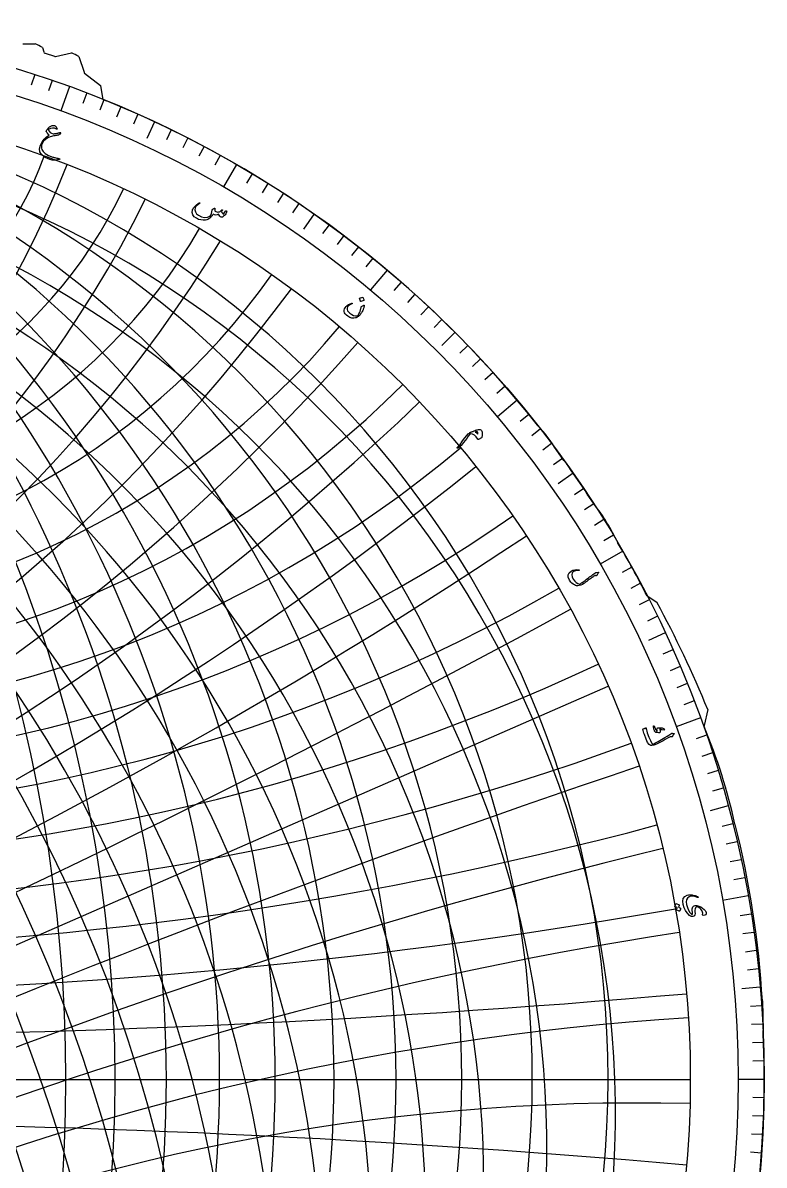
# Model space of a CAD drawing. Header units: millimetres. Extents: x -92 to 93, y -93 to 102.
# Drawn here: x 27.5 to 92.5, y -7.5 to 92.5 of the extents above; entities that cross this region are included whole.
import ezdxf

# ---------------------------------------------------------------- set-up
doc = ezdxf.new("R2010")
doc.units = ezdxf.units.MM
for name, color, linetype in [('CUT_OUTER', 1, 'Continuous'), ('ENGRAVE', 7, 'Continuous'), ('ENGRAVE_FINE', 8, 'Continuous'), ('TEXT', 5, 'Continuous')]:
    doc.layers.add(name, color=color, linetype=linetype)

msp = doc.modelspace()

# ---------------------------------------------------------------- linework, layer by layer
at = {"layer": 'CUT_OUTER'}
for points in [[(27.54, 90.67), (28.62, 90.67), (28.62, 90.67)], [(29.26, 90.35), (29.26, 90.35), (29.39, 89.95)], [(29.49, 89.85), (30.33, 89.57)], [(30.41, 89.56), (31.8, 89.87), (31.81, 89.87)], [(32.44, 89.56), (32.44, 89.55), (32.91, 88.17)], [(32.96, 88.09), (34.35, 87.01), (34.35, 87.01), (34.35, 87), (34.51, 85.94)], [(34.55, 85.86), (34.64, 85.77), (34.87, 85.67)], [(82.24, 42.34), (83.1, 41.77), (83.1, 41.77)], [(87.56, 32.37), (87.56, 32.37), (87.25, 30.98)], [(92.34, 6.88), (92.4, 4.26)]]:
    msp.add_lwpolyline(points, dxfattribs=at)
for centre, radius, start, end in [((25.52, 83.69), 7.64, 60.7262, 66.0745), ((29.53, 89.99), 0.15, 198.4349, 251.5484), ((30.38, 89.71), 0.15, 251.5484, 282.5484), ((28.88, 83.24), 7.25, 60.5554, 66.1812), ((33.05, 88.21), 0.15, 198.446, 232.1378), ((34.66, 85.96), 0.15, 188.1168, 225.0555), ((0, 0), 92.5, 38.2466, 67.8519), ((63.87, 48.81), 12.18, 30.8899, 43.9021), ((0.32, 0.22), 92.11, 32.9718, 36.5434), ((63.82, 39.51), 17.53, 25.319, 38.207), ((0.66, 0.37), 91.74, 27.2239, 30.5538), ((-1.67, -4.22), 96.44, 22.2979, 28.4813), ((87.4, 30.94), 0.15, 167.4868, 199.532), ((38.66, 10.9), 52.54, 12.5637, 22.3654), ((11.45, 2.28), 81.02, 3.2507, 14.3254), ((0, 0), 92.5, 173.918, 358.2423), ((0.33, 0), 92.17, 358.2377, 2.6528)]:
    msp.add_arc(centre, radius, start, end, dxfattribs=at)
at = {"layer": 'ENGRAVE'}
for points in [[(31.64, 86.92), (30.86, 84.79)], [(39.09, 83.83), (38.41, 82.37)], [(46.25, 80.11), (45.12, 78.14)], [(53.06, 75.77), (52.13, 74.45)], [(59.46, 70.86), (58, 69.12)], [(65.41, 65.41), (64.26, 64.26)], [(70.86, 59.46), (69.12, 58)], [(75.77, 53.06), (74.45, 52.13)], [(80.11, 46.25), (78.14, 45.12)], [(83.83, 39.09), (82.37, 38.41)], [(-78.84, -34.42), (78.84, 34.42)], [(86.92, 31.64), (84.79, 30.86)], [(89.35, 23.94), (87.78, 23.52)], [(91.09, 16.06), (88.86, 15.67)], [(92.15, 8.06), (90.54, 7.92)], [(-86.03, 0), (86.03, 0)], [(-86.03, 0), (86.03, 0)], [(92.5, 0), (90.23, 0)]]:
    msp.add_lwpolyline(points, dxfattribs=at)
for radius in [92.5, 90.23, 86.03, 86.03]:
    msp.add_circle((0, 0), radius, dxfattribs=at)
for centre, radius, start, end in [((-102.52, 0), 133.83, 320, 40), ((-72.18, 0), 112.3, 310, 50), ((-49.67, 0), 99.33, 300, 60), ((-31.31, 0), 91.55, 290, 70), ((-15.17, 0), 87.35, 280, 80), ((0, 91.55), 31.31, 200, 340), ((0, 99.33), 49.67, 210, 330), ((0, 112.3), 72.18, 220, 320), ((0, 133.83), 102.52, 230, 310), ((0, 172.05), 149, 240, 300), ((0, 251.52), 236.35, 250, 290), ((0, 495.4), 487.87, 260, 280)]:
    msp.add_arc(centre, radius, start, end, dxfattribs=at)
at = {"layer": 'ENGRAVE_FINE'}
for points in [[(28.58, 87.97), (28.28, 87.05)], [(30.12, 87.46), (29.8, 86.54)], [(33.15, 86.36), (32.8, 85.45)], [(34.65, 85.76), (34.29, 84.86)], [(36.14, 85.15), (35.76, 84.25)], [(37.62, 84.5), (37.23, 83.62)], [(40.55, 83.14), (40.12, 82.27)], [(41.99, 82.42), (41.55, 81.55)], [(43.43, 81.67), (42.97, 80.82)], [(44.84, 80.9), (44.37, 80.05)], [(47.64, 79.29), (47.14, 78.46)], [(49.02, 78.44), (48.5, 77.62)], [(50.38, 77.58), (49.85, 76.76)], [(51.73, 76.69), (51.18, 75.88)], [(54.37, 74.83), (53.8, 74.05)], [(55.67, 73.87), (55.08, 73.1)], [(56.95, 72.89), (56.35, 72.13)], [(58.21, 71.89), (57.6, 71.13)], [(60.69, 69.81), (60.05, 69.08)], [(61.89, 68.74), (61.24, 68.02)], [(63.08, 67.65), (62.42, 66.94)], [(64.26, 66.54), (63.58, 65.84)], [(66.54, 64.26), (65.84, 63.58)], [(67.65, 63.08), (66.94, 62.42)], [(68.74, 61.89), (68.02, 61.24)], [(69.81, 60.69), (69.08, 60.05)], [(71.89, 58.21), (71.13, 57.6)], [(72.89, 56.95), (72.13, 56.35)], [(73.87, 55.67), (73.1, 55.08)], [(74.83, 54.37), (74.05, 53.8)], [(76.69, 51.73), (75.88, 51.18)], [(77.58, 50.38), (76.76, 49.85)], [(78.44, 49.02), (77.62, 48.5)], [(79.29, 47.64), (78.46, 47.14)], [(80.9, 44.84), (80.05, 44.37)], [(81.67, 43.43), (80.82, 42.97)], [(82.42, 41.99), (81.55, 41.55)], [(83.14, 40.55), (82.27, 40.12)], [(84.5, 37.62), (83.62, 37.23)], [(85.15, 36.14), (84.25, 35.76)], [(-78.84, -34.42), (78.84, 34.42)], [(85.76, 34.65), (84.86, 34.29)], [(86.36, 33.15), (85.45, 32.8)], [(87.46, 30.12), (86.54, 29.8)], [(87.97, 28.58), (87.05, 28.28)], [(88.46, 27.04), (87.53, 26.76)], [(88.92, 25.5), (87.98, 25.23)], [(89.75, 22.38), (88.81, 22.14)], [(90.13, 20.81), (89.18, 20.59)], [(90.48, 19.23), (89.53, 19.03)], [(90.8, 17.65), (89.85, 17.46)], [(91.36, 14.47), (90.4, 14.32)], [(91.6, 12.87), (90.64, 12.74)], [(91.81, 11.27), (90.85, 11.15)], [(91.99, 9.67), (91.03, 9.57)], [(92.27, 6.45), (91.31, 6.38)], [(92.37, 4.84), (91.4, 4.79)], [(92.44, 3.23), (91.47, 3.19)], [(92.49, 1.61), (91.51, 1.6)], [(92.49, -1.61), (91.51, -1.6)], [(92.44, -3.23), (91.47, -3.19)], [(92.37, -4.84), (91.4, -4.79)], [(92.27, -6.45), (91.31, -6.38)]]:
    msp.add_lwpolyline(points, dxfattribs=at)
for centre, radius, start, end in [((-86.03, 0), 121.66, 315, 45), ((-60.24, 0), 105.02, 305, 55), ((-40.11, 0), 94.92, 295, 65), ((-23.05, 0), 89.06, 285, 75), ((-7.53, 0), 86.35, 275, 85), ((-6.9, -3.01), 86.35, 298.5833, 108.5833), ((-13.9, -6.07), 87.35, 303.5833, 103.5833), ((-48.67, 111.5), 86.03, 248.5833, 338.5833), ((-21.13, -9.22), 89.06, 308.5833, 98.5833), ((-28.7, -12.53), 91.55, 313.5833, 93.5833), ((6.9, 3.01), 86.35, 118.5833, 288.5833), ((13.9, 6.07), 87.35, 123.5833, 283.5833), ((21.13, 9.22), 89.06, 128.5833, 278.5833), ((28.7, 12.53), 91.55, 133.5833, 273.5833), ((36.76, 16.05), 94.92, 138.5833, 268.5833), ((45.52, 19.87), 99.33, 143.5833, 263.5833), ((55.2, 24.1), 105.02, 148.5833, 258.5833), ((66.15, 28.88), 112.3, 153.5833, 253.5833), ((78.84, 34.42), 121.66, 158.5833, 248.5833), ((93.96, 41.02), 133.83, 163.5833, 243.5833), ((112.6, 49.15), 149.98, 168.5833, 238.5833), ((136.56, 59.61), 172.05, 173.5833, 233.5833), ((169.07, 73.81), 203.55, 178.5833, 228.5833), ((216.61, 94.56), 251.52, 183.5833, 223.5833), ((294.24, 128.45), 332.38, 188.5833, 218.5833), ((447.12, 195.19), 495.4, 193.5833, 213.5833), ((901.15, 393.39), 987.03, 198.58333, 208.58333), ((-901.15, -393.39), 987.03, 18.58333, 28.58333), ((-447.12, -195.19), 495.4, 13.5833, 33.5833), ((-294.24, -128.45), 332.38, 8.5833, 38.5833), ((-216.61, -94.56), 251.52, 3.5833, 43.5833), ((-169.07, -73.81), 203.55, 358.5833, 48.5833), ((-136.56, -59.61), 172.05, 353.5833, 53.5833), ((-112.6, -49.15), 149.98, 348.5833, 58.5833), ((-93.96, -41.02), 133.83, 343.5833, 63.5833), ((-78.84, -34.42), 121.66, 338.5833, 68.5833), ((-66.15, -28.88), 112.3, 333.5833, 73.5833), ((-55.2, -24.1), 105.02, 328.5833, 78.5833), ((-45.52, -19.87), 99.33, 323.5833, 83.5833), ((-36.76, -16.05), 94.92, 318.5833, 88.5833), ((-53.54, 122.65), 102.52, 253.5833, 333.5833), ((0, 94.92), 40.11, 205, 335), ((-60, 137.45), 122.86, 258.5833, 328.5833), ((0, 105.02), 60.24, 215, 325), ((-68.83, 157.68), 149, 263.5833, 323.5833), ((-81.44, 186.55), 184.48, 268.5833, 318.5833), ((0, 121.66), 86.02, 225, 315), ((-100.63, 230.51), 236.35, 273.5833, 313.5833), ((-132.98, 304.61), 321.05, 278.5833, 308.5833), ((0, 149.98), 122.86, 235, 305), ((-198.2, 454.02), 487.87, 283.5833, 303.5833), ((-394.89, 904.59), 983.27, 288.58333, 298.58333), ((0, 203.55), 184.48, 245, 295), ((394.89, -904.59), 983.27, 108.58333, 118.58333), ((0, 332.38), 321.05, 255, 285), ((198.2, -454.02), 487.87, 103.5833, 123.5833), ((132.98, -304.61), 321.05, 98.5833, 128.5833), ((0, 987.03), 983.27, 265, 275), ((100.63, -230.51), 236.35, 93.5833, 133.5833), ((81.44, -186.55), 184.48, 88.5833, 138.5833), ((0, -987.03), 983.27, 85, 95)]:
    msp.add_arc(centre, radius, start, end, dxfattribs=at)
at = {"layer": 'TEXT'}
for points in [[(30.22, 83.52), (30.27, 83.52), (30.32, 83.5), (30.37, 83.47), (30.42, 83.42), (30.45, 83.39), (30.47, 83.36), (30.48, 83.33), (30.5, 83.31), (30.51, 83.28), (30.53, 83.26), (30.53, 83.23), (30.54, 83.21), (30.54, 83.19), (30.54, 83.18), (30.52, 83.18), (30.49, 83.19), (30.32, 83.27), (30.14, 83.29), (29.96, 83.26), (29.77, 83.17), (29.76, 83.16), (29.76, 83.15), (29.76, 83.14), (29.76, 83.13), (29.84, 83.01), (29.94, 82.91), (30.06, 82.84), (30.19, 82.79), (30.22, 82.79), (30.25, 82.79), (30.3, 82.79), (30.35, 82.8), (30.45, 82.82), (30.54, 82.84), (30.62, 82.85), (30.68, 82.87), (30.74, 82.88), (30.78, 82.89), (30.81, 82.89), (30.83, 82.89), (30.85, 82.89), (30.86, 82.88), (30.86, 82.86), (30.84, 82.83), (30.77, 82.76), (30.72, 82.71), (30.68, 82.68), (30.66, 82.67), (30.59, 82.66), (30.51, 82.65), (30.43, 82.64), (30.34, 82.62), (30.25, 82.6), (30.15, 82.58), (30.05, 82.55), (29.94, 82.52), (29.72, 82.43), (29.52, 82.3), (29.36, 82.13), (29.23, 81.91), (29.19, 81.79), (29.17, 81.67), (29.17, 81.54), (29.2, 81.42), (29.31, 81.23), (29.5, 81.06), (29.79, 80.9), (30.17, 80.75), (30.23, 80.73), (30.29, 80.72), (30.36, 80.7), (30.43, 80.68), (30.51, 80.66), (30.6, 80.64), (30.69, 80.62), (30.78, 80.6), (30.8, 80.6), (30.81, 80.59), (30.82, 80.59), (30.82, 80.58), (30.79, 80.56), (30.72, 80.53), (30.59, 80.51), (30.42, 80.49), (30.32, 80.48), (30.23, 80.48), (30.16, 80.48), (30.1, 80.49), (29.9, 80.55), (29.71, 80.62), (29.55, 80.69), (29.42, 80.77), (29.18, 80.97), (29.04, 81.21), (29.01, 81.48), (29.09, 81.79), (29.23, 82.08), (29.41, 82.33), (29.61, 82.52), (29.85, 82.66), (29.76, 82.75), (29.69, 82.83), (29.64, 82.9), (29.61, 82.97), (29.6, 82.99), (29.6, 83.02), (29.61, 83.04), (29.62, 83.07), (29.65, 83.13), (29.69, 83.19), (29.73, 83.25), (29.78, 83.3), (29.89, 83.39), (30, 83.46), (30.11, 83.5), (30.22, 83.52)], [(45.34, 76.03), (45.35, 76.04), (45.36, 76.04), (45.37, 76.04), (45.38, 76.04), (45.39, 76.03), (45.4, 76.02), (45.41, 76.01), (45.41, 76), (45.4, 75.95), (45.39, 75.91), (45.36, 75.85), (45.33, 75.79), (45.27, 75.7), (45.2, 75.62), (45.12, 75.56), (45.03, 75.5), (45, 75.49), (44.98, 75.48), (44.96, 75.48), (44.93, 75.49), (44.87, 75.52), (44.8, 75.58), (44.74, 75.65), (44.69, 75.74), (44.56, 75.69), (44.45, 75.67), (44.33, 75.69), (44.23, 75.76), (44.19, 75.7), (44.16, 75.65), (44.12, 75.6), (44.08, 75.56), (44.04, 75.51), (44, 75.47), (43.97, 75.43), (43.93, 75.4), (43.85, 75.34), (43.76, 75.29), (43.67, 75.25), (43.56, 75.23), (43.35, 75.22), (43.14, 75.24), (42.94, 75.29), (42.75, 75.39), (42.56, 75.53), (42.44, 75.7), (42.39, 75.89), (42.4, 76.1), (42.42, 76.16), (42.46, 76.23), (42.51, 76.31), (42.58, 76.4), (42.67, 76.48), (42.76, 76.57), (42.87, 76.65), (42.99, 76.74), (43, 76.74), (43.01, 76.74), (43.02, 76.74), (43.02, 76.74), (43.03, 76.73), (43.04, 76.73), (43.04, 76.72), (43.04, 76.71), (43.04, 76.71), (43.04, 76.7), (43.03, 76.69), (43.03, 76.68), (42.87, 76.57), (42.75, 76.47), (42.68, 76.39), (42.64, 76.31), (42.62, 76.12), (42.67, 75.95), (42.77, 75.79), (42.94, 75.66), (43.21, 75.53), (43.47, 75.47), (43.71, 75.48), (43.95, 75.57), (44.01, 75.67), (44.06, 75.8), (44.09, 75.94), (44.12, 76.1), (44.12, 76.11), (44.12, 76.13), (44.13, 76.14), (44.13, 76.15), (44.17, 76.17), (44.2, 76.19), (44.22, 76.21), (44.25, 76.22), (44.28, 76.24), (44.3, 76.25), (44.32, 76.26), (44.34, 76.27), (44.35, 76.28), (44.35, 76.28), (44.36, 76.27), (44.36, 76.26), (44.37, 76.26), (44.37, 76.25), (44.37, 76.24), (44.37, 76.22), (44.37, 76.21), (44.37, 76.19), (44.37, 76.17), (44.37, 76.14), (44.37, 76.09), (44.38, 76.06), (44.38, 76.03), (44.39, 76.02), (44.46, 75.97), (44.54, 75.95), (44.62, 75.93), (44.72, 75.94), (44.77, 75.96), (44.82, 75.99), (44.89, 76.05), (44.97, 76.13), (44.98, 76.14), (44.98, 76.14), (44.99, 76.14), (45.01, 76.14), (45.02, 76.14), (45.02, 76.14), (45.03, 76.13), (45.04, 76.13), (45.04, 76.1), (45.02, 76.07), (44.99, 76.02), (44.95, 75.97), (44.98, 75.9), (45.03, 75.85), (45.08, 75.8), (45.15, 75.76), (45.16, 75.78), (45.17, 75.8), (45.17, 75.81), (45.17, 75.83), (45.17, 75.84), (45.17, 75.85), (45.17, 75.86), (45.18, 75.86)], [(57.32, 68.47), (57.32, 68.47), (57.33, 68.47), (57.34, 68.47), (57.34, 68.46), (57.37, 68.4), (57.4, 68.34), (57.42, 68.28), (57.43, 68.21), (57.43, 68.21), (57.43, 68.2), (57.42, 68.2), (57.42, 68.19), (57.15, 68.11), (57.14, 68.11), (57.13, 68.11), (57.13, 68.12), (57.13, 68.13), (57.12, 68.14), (57.12, 68.16), (57.11, 68.18), (57.1, 68.21), (57.09, 68.24), (57.08, 68.28), (57.06, 68.33), (57.04, 68.38), (57.04, 68.39), (57.04, 68.39), (57.05, 68.39), (57.05, 68.4)], [(57.46, 67.73), (57.45, 67.68), (57.43, 67.62), (57.42, 67.56), (57.39, 67.5), (57.37, 67.43), (57.35, 67.37), (57.32, 67.31), (57.28, 67.24), (57.25, 67.17), (57.21, 67.11), (57.17, 67.05), (57.13, 67), (57.09, 66.94), (57.04, 66.89), (56.99, 66.84), (56.94, 66.8), (56.88, 66.75), (56.82, 66.71), (56.76, 66.68), (56.7, 66.66), (56.54, 66.63), (56.37, 66.65), (56.19, 66.71), (56.01, 66.82), (55.89, 66.91), (55.8, 67.01), (55.74, 67.12), (55.71, 67.23), (55.71, 67.34), (55.74, 67.45), (55.79, 67.56), (55.87, 67.67), (55.97, 67.76), (56.09, 67.84), (56.22, 67.9), (56.36, 67.95), (56.37, 67.95), (56.39, 67.95), (56.4, 67.94), (56.4, 67.93), (56.41, 67.92), (56.4, 67.91), (56.38, 67.9), (56.36, 67.89), (56.2, 67.82), (56.08, 67.73), (56, 67.64), (55.97, 67.53), (55.97, 67.41), (56, 67.3), (56.08, 67.19), (56.2, 67.07), (56.36, 66.96), (56.53, 66.89), (56.7, 66.85), (56.88, 66.86), (56.88, 66.86), (56.89, 66.86), (56.89, 66.87), (56.9, 66.87), (56.95, 66.94), (56.99, 67.02), (57.04, 67.11), (57.09, 67.23), (57.11, 67.29), (57.12, 67.35), (57.14, 67.4), (57.15, 67.45), (57.17, 67.49), (57.18, 67.54), (57.18, 67.57), (57.19, 67.61), (57.19, 67.63), (57.19, 67.64), (57.2, 67.65), (57.21, 67.66), (57.43, 67.77), (57.45, 67.78), (57.46, 67.77), (57.46, 67.76), (57.46, 67.73)], [(67, 56.72), (67.04, 56.74), (67.09, 56.77), (67.13, 56.79), (67.18, 56.81), (67.22, 56.83), (67.27, 56.85), (67.32, 56.87), (67.37, 56.88), (67.46, 56.9), (67.54, 56.9), (67.61, 56.9), (67.66, 56.87), (67.72, 56.82), (67.77, 56.75), (67.79, 56.65), (67.8, 56.52), (67.8, 56.48), (67.8, 56.45), (67.79, 56.41), (67.79, 56.37), (67.79, 56.34), (67.78, 56.3), (67.77, 56.26), (67.77, 56.23), (67.76, 56.21), (67.75, 56.19), (67.74, 56.18), (67.73, 56.17), (67.68, 56.13), (67.62, 56.1), (67.58, 56.08), (67.54, 56.06), (67.51, 56.04), (67.48, 56.03), (67.47, 56.02), (67.45, 56.01), (67.44, 56.01), (67.42, 56.02), (67.41, 56.02), (67.4, 56.04), (67.27, 56.25), (67.12, 56.39), (66.95, 56.48), (66.76, 56.51), (66.74, 56.51), (66.72, 56.51), (66.71, 56.5), (66.7, 56.48), (66.57, 56.31), (66.44, 56.12), (66.3, 55.94), (66.15, 55.75), (65.94, 55.5), (65.78, 55.34), (65.66, 55.26), (65.6, 55.25), (65.59, 55.27), (65.59, 55.29), (65.61, 55.31), (65.63, 55.34), (65.68, 55.4), (65.74, 55.46), (65.79, 55.52), (65.85, 55.59), (65.91, 55.66), (65.96, 55.73), (66.02, 55.81), (66.08, 55.89), (66.28, 56.16), (66.44, 56.37), (66.57, 56.51), (66.67, 56.59), (66.71, 56.62), (66.76, 56.65), (66.81, 56.67), (66.85, 56.69), (66.89, 56.7), (66.93, 56.71), (66.96, 56.71), (67, 56.72)], [(67.19, 56.67), (67.22, 56.65), (67.25, 56.64), (67.28, 56.62), (67.3, 56.6), (67.33, 56.58), (67.36, 56.55), (67.39, 56.53), (67.42, 56.5), (67.42, 56.57), (67.41, 56.62), (67.39, 56.66), (67.37, 56.68), (67.33, 56.7), (67.29, 56.7), (67.24, 56.69), (67.19, 56.67)], [(77.95, 44.41), (77.96, 44.41), (77.97, 44.41), (77.98, 44.4), (77.99, 44.39), (77.99, 44.38), (77.99, 44.37), (77.99, 44.36), (77.98, 44.35), (77.93, 44.29), (77.89, 44.23), (77.86, 44.18), (77.84, 44.12), (77.84, 44.11), (77.82, 44.1), (77.8, 44.09), (77.78, 44.09), (77.76, 44.09), (77.75, 44.09), (77.74, 44.09), (77.73, 44.1), (77.72, 44.1), (77.71, 44.1), (77.7, 44.1), (77.69, 44.1), (77.68, 44.1), (77.66, 44.1), (77.64, 44.09), (77.63, 44.09), (77.58, 44.05), (77.53, 44.02), (77.48, 43.98), (77.42, 43.94), (77.36, 43.9), (77.3, 43.85), (77.23, 43.8), (77.16, 43.75), (77.09, 43.7), (77.02, 43.65), (76.96, 43.6), (76.9, 43.56), (76.84, 43.52), (76.79, 43.48), (76.75, 43.45), (76.7, 43.42), (76.57, 43.34), (76.43, 43.28), (76.3, 43.24), (76.16, 43.21), (76.07, 43.21), (75.98, 43.24), (75.87, 43.29), (75.76, 43.36), (75.66, 43.45), (75.57, 43.54), (75.49, 43.62), (75.43, 43.71), (75.33, 43.96), (75.33, 44.17), (75.41, 44.35), (75.58, 44.5), (75.74, 44.57), (75.9, 44.62), (76.08, 44.64), (76.27, 44.62), (76.28, 44.62), (76.29, 44.62), (76.3, 44.61), (76.3, 44.6), (76.3, 44.59), (76.3, 44.58), (76.3, 44.58), (76.29, 44.57), (76.29, 44.56), (76.28, 44.56), (76.27, 44.56), (76.26, 44.55), (76.1, 44.55), (75.97, 44.53), (75.87, 44.5), (75.8, 44.47), (75.68, 44.34), (75.64, 44.18), (75.67, 44), (75.77, 43.79), (75.9, 43.62), (76.03, 43.49), (76.18, 43.4), (76.33, 43.36), (76.38, 43.39), (76.43, 43.42), (76.49, 43.46), (76.56, 43.51), (76.64, 43.57), (76.72, 43.63), (76.81, 43.69), (76.91, 43.77), (77.01, 43.84), (77.11, 43.91), (77.2, 43.99), (77.3, 44.06), (77.4, 44.12), (77.49, 44.19), (77.58, 44.26), (77.67, 44.32), (77.76, 44.38), (77.77, 44.39), (77.78, 44.39), (77.79, 44.39), (77.8, 44.39)], [(84.59, 30.23), (84.57, 30.2), (84.55, 30.18), (84.52, 30.15), (84.5, 30.12), (84.49, 30.09), (84.47, 30.06), (84.46, 30.03), (84.44, 30), (84.44, 29.99), (84.42, 29.98), (84.41, 29.98), (84.39, 29.98), (84.28, 30), (84.27, 30), (84.26, 30.01), (84.25, 30.01), (84.25, 30), (84.03, 29.87), (83.82, 29.75), (83.64, 29.65), (83.48, 29.55), (83.35, 29.48), (83.23, 29.42), (83.13, 29.37), (83.06, 29.34), (82.91, 29.29), (82.86, 29.28), (82.82, 29.27), (82.77, 29.26), (82.72, 29.25), (82.67, 29.25), (82.62, 29.24), (82.56, 29.24), (82.51, 29.25), (82.41, 29.31), (82.29, 29.49), (82.16, 29.78), (82.01, 30.18), (81.96, 30.31), (81.93, 30.43), (81.9, 30.54), (81.87, 30.65), (81.88, 30.66), (81.88, 30.67), (81.88, 30.67), (81.89, 30.68), (81.94, 30.7), (81.98, 30.71), (82.01, 30.73), (82.05, 30.74), (82.08, 30.75), (82.1, 30.76), (82.12, 30.77), (82.14, 30.78), (82.15, 30.78), (82.16, 30.78), (82.17, 30.77), (82.17, 30.76), (82.17, 30.69), (82.19, 30.59), (82.22, 30.48), (82.26, 30.35), (82.4, 29.97), (82.53, 29.68), (82.64, 29.47), (82.74, 29.36), (82.83, 29.39), (82.99, 29.47), (83.21, 29.59), (83.51, 29.75), (83.8, 29.92), (84.01, 30.05), (84.16, 30.14), (84.24, 30.19), (84.26, 30.2), (84.28, 30.21), (84.3, 30.23), (84.31, 30.24), (84.33, 30.25), (84.34, 30.26), (84.35, 30.27), (84.36, 30.27), (84.39, 30.29), (84.41, 30.3), (84.43, 30.3), (84.46, 30.3), (84.59, 30.28), (84.6, 30.28), (84.61, 30.28), (84.61, 30.27), (84.61, 30.27), (84.61, 30.26), (84.61, 30.25), (84.6, 30.24), (84.59, 30.23)], [(83.76, 30.61), (83.77, 30.61), (83.76, 30.6), (83.76, 30.6), (83.76, 30.59), (83.75, 30.59), (83.75, 30.59), (83.74, 30.59), (83.74, 30.58), (83.56, 30.59), (83.54, 30.59), (83.53, 30.6), (83.51, 30.6), (83.51, 30.61), (83.48, 30.64), (83.46, 30.67), (83.43, 30.69), (83.4, 30.7), (83.39, 30.7), (83.38, 30.69), (83.37, 30.67), (83.37, 30.64), (83.37, 30.62), (83.37, 30.6), (83.37, 30.58), (83.38, 30.56), (83.38, 30.54), (83.38, 30.52), (83.39, 30.5), (83.39, 30.48), (83.39, 30.39), (83.33, 30.34), (83.23, 30.34), (83.07, 30.37), (83.02, 30.38), (82.98, 30.41), (82.94, 30.43), (82.92, 30.45), (82.9, 30.48), (82.88, 30.53), (82.86, 30.59), (82.84, 30.66), (82.83, 30.7), (82.82, 30.73), (82.82, 30.77), (82.81, 30.8), (82.81, 30.83), (82.81, 30.86), (82.8, 30.89), (82.8, 30.91), (82.8, 30.93), (82.81, 30.94), (82.82, 30.95), (82.83, 30.96), (82.84, 30.96), (82.85, 30.96), (82.86, 30.95), (82.87, 30.94), (82.88, 30.9), (82.9, 30.85), (82.92, 30.8), (82.95, 30.75), (82.99, 30.64), (83.03, 30.56), (83.06, 30.5), (83.09, 30.47), (83.09, 30.46), (83.1, 30.46), (83.1, 30.46), (83.11, 30.47), (83.11, 30.47), (83.12, 30.48), (83.12, 30.49), (83.12, 30.5), (83.1, 30.59), (83.1, 30.63), (83.1, 30.67), (83.11, 30.7), (83.12, 30.73), (83.14, 30.75), (83.16, 30.77), (83.18, 30.78), (83.21, 30.79), (83.39, 30.79), (83.55, 30.77), (83.67, 30.71), (83.76, 30.61)], [(87.1, 14.44), (87.12, 14.54), (87.1, 14.65), (87.05, 14.77), (86.96, 14.9), (86.89, 14.97), (86.8, 15.03), (86.71, 15.07), (86.61, 15.1), (86.59, 15.1), (86.57, 15.1), (86.55, 15.09), (86.53, 15.08), (86.47, 15.02), (86.44, 14.93), (86.42, 14.81), (86.43, 14.66), (86.44, 14.51), (86.43, 14.4), (86.4, 14.32), (86.35, 14.29), (86.24, 14.27), (86.13, 14.27), (86.04, 14.3), (85.95, 14.36), (85.75, 14.57), (85.6, 14.79), (85.48, 15.03), (85.4, 15.3), (85.36, 15.6), (85.41, 15.83), (85.54, 16.01), (85.76, 16.13), (85.88, 16.15), (86.02, 16.16), (86.18, 16.15), (86.35, 16.11), (86.4, 16.1), (86.44, 16.09), (86.49, 16.07), (86.53, 16.06), (86.57, 16.04), (86.62, 16.02), (86.66, 16), (86.7, 15.98), (86.71, 15.97), (86.72, 15.95), (86.72, 15.94), (86.71, 15.93), (86.7, 15.92), (86.68, 15.92), (86.67, 15.92), (86.65, 15.92), (86.43, 16.01), (86.23, 16.05), (86.06, 16.05), (85.92, 15.99), (85.79, 15.87), (85.7, 15.72), (85.67, 15.54), (85.69, 15.32), (85.77, 15.05), (85.87, 14.81), (86, 14.6), (86.16, 14.43), (86.17, 14.42), (86.18, 14.41), (86.19, 14.42), (86.2, 14.43), (86.21, 14.48), (86.22, 14.55), (86.22, 14.65), (86.2, 14.79), (86.2, 14.93), (86.21, 15.03), (86.24, 15.11), (86.3, 15.16), (86.37, 15.19), (86.44, 15.21), (86.52, 15.22), (86.6, 15.21), (86.78, 15.17), (86.94, 15.1), (87.1, 15), (87.24, 14.87), (87.28, 14.84), (87.31, 14.8), (87.34, 14.77), (87.36, 14.73), (87.38, 14.7), (87.4, 14.67), (87.41, 14.64), (87.42, 14.61), (87.43, 14.49), (87.39, 14.41), (87.3, 14.37), (87.16, 14.36), (87.13, 14.37), (87.1, 14.39), (87.09, 14.41), (87.1, 14.44)], [(85.17, 14.99), (85.17, 14.99), (85.18, 14.98), (85.18, 14.97), (85.18, 14.97), (85.17, 14.93), (85.17, 14.9), (85.16, 14.87), (85.15, 14.84), (85.14, 14.81), (85.12, 14.79), (85.11, 14.76), (85.09, 14.73), (85.09, 14.72), (85.08, 14.72), (85.07, 14.72), (85.06, 14.72), (84.8, 14.83), (84.8, 14.83), (84.8, 14.84), (84.8, 14.84), (84.81, 14.85), (84.81, 14.86), (84.82, 14.87), (84.82, 14.89), (84.83, 14.91), (84.84, 14.94), (84.85, 14.97), (84.87, 15), (84.88, 15.05), (84.68, 15.13), (84.67, 15.13), (84.67, 15.14), (84.67, 15.15), (84.68, 15.16), (84.68, 15.17), (84.69, 15.18), (84.7, 15.2), (84.71, 15.23), (84.72, 15.26), (84.74, 15.3), (84.76, 15.34), (84.78, 15.39), (84.78, 15.4), (84.78, 15.4), (84.79, 15.4), (84.79, 15.4), (85.05, 15.29), (85.05, 15.29), (85.05, 15.28), (85.06, 15.28), (85.06, 15.27), (85.05, 15.24), (85.05, 15.22), (85.04, 15.19), (85.03, 15.17), (85.02, 15.14), (85.01, 15.12), (85, 15.09), (84.99, 15.07)]]:
    msp.add_lwpolyline(points, close=True, dxfattribs=at)

doc.saveas('drawing.dxf')
